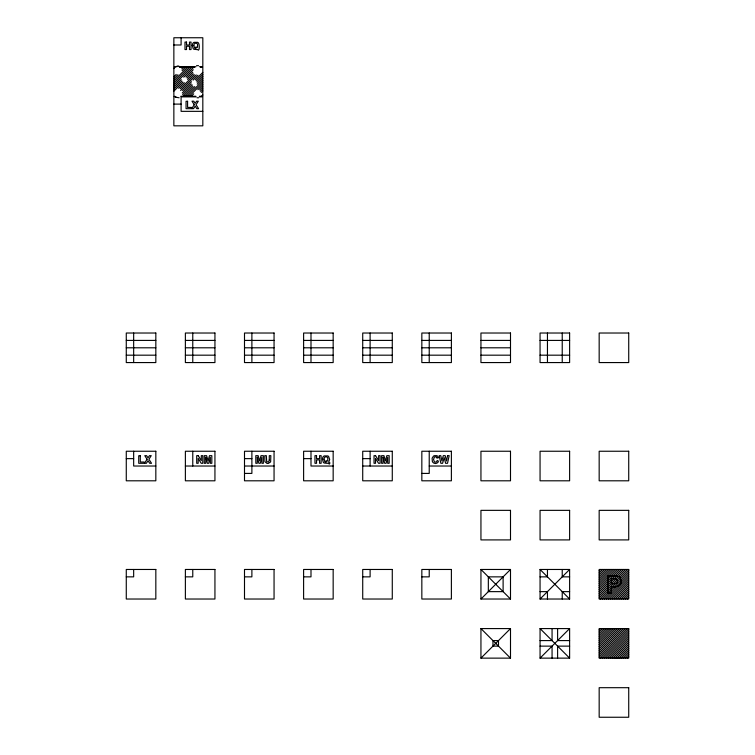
<?xml version="1.0" encoding="UTF-8"?>
<svg xmlns="http://www.w3.org/2000/svg" width="755" height="755" viewBox="0 0 755 755"><rect width="100%" height="100%" fill="white"/><g stroke="black" fill="none" stroke-linecap="round" stroke-linejoin="round"><path stroke-width="1.13" d="M173.858 68.62L174.518 67.959M173.858 76.812L176.236 74.434M181.776 68.894L183.361 67.308M173.858 78.86L177.982 74.736M182.115 70.611L185.409 67.308M173.858 80.908L187.457 67.308M173.858 82.956L189.505 67.308M173.858 85.004L191.553 67.308M173.858 87.051L181.266 79.653M183.729 77.18L193.61 67.308M173.858 89.099L181.927 81.03M185.966 76.991L193.233 69.724M173.858 91.147L182.899 82.106M187.013 77.992L192.77 72.244M178.709 88.344L184.38 82.682M187.608 79.445L193.28 73.782M180.436 88.675L194.403 74.698M180.634 90.515L196.243 74.905M182.597 90.609L191.496 81.71M193.11 80.087L197.97 75.236M182.266 92.978L191.308 83.937M195.422 79.822L202.821 72.423M182.644 94.658L192.327 84.966M196.366 80.936L202.821 74.471M183.078 96.272L192.95 86.4M197.064 82.286L202.821 76.519M185.126 96.272L194.781 86.617M197.187 84.201L202.821 78.567M187.174 96.272L202.821 80.615M189.222 96.272L202.821 82.663M191.27 96.272L193.742 93.799M197.867 89.666L202.821 84.711M199.65 89.93L202.821 86.768M200.339 91.298L202.821 88.816M201.274 92.403L202.821 90.864M201.51 96.272L202.821 94.96M480.944 599.026L510.503 569.468L480.944 569.468L480.944 599.026L510.503 599.026L510.503 569.468M480.944 658.134L510.503 628.585L480.944 628.585L480.944 658.134L510.503 658.134L510.503 628.585M540.061 599.026L569.619 569.468L540.061 569.468L540.061 599.026L569.619 599.026L569.619 569.468M599.168 570.808L600.518 569.468M599.168 572.903L602.603 569.468M599.168 574.989L604.698 569.468M599.168 577.084L606.784 569.468M599.168 579.17L608.879 569.468M599.168 581.256L610.965 569.468M599.168 583.351L613.051 569.468M599.168 585.436L615.146 569.468M599.168 587.532L617.231 569.468M599.168 589.617L619.327 569.468M599.168 591.712L621.412 569.468M599.168 593.798L623.507 569.468M599.168 595.893L625.593 569.468M599.168 597.979L627.688 569.468M540.061 658.134L569.619 628.585L540.061 628.585L540.061 658.134L569.619 658.134L569.619 628.585M600.216 599.026L628.726 570.516M602.311 599.026L628.726 572.601M604.396 599.026L628.726 574.697M606.491 599.026L628.726 576.782M608.577 599.026L628.726 578.877M610.663 599.026L628.726 580.963M612.758 599.026L628.726 583.049M614.844 599.026L628.726 585.144M616.939 599.026L628.726 587.23M619.024 599.026L628.726 589.325M621.12 599.026L628.726 591.41M623.205 599.026L628.726 593.505M625.3 599.026L628.726 595.591M627.386 599.026L628.726 597.686M599.168 629.925L600.518 628.585M599.168 632.01L602.603 628.585M599.168 634.106L604.698 628.585M599.168 636.191L606.784 628.585M599.168 638.286L608.879 628.585M599.168 640.372L610.965 628.585M599.168 642.467L613.051 628.585M599.168 644.553L615.146 628.585M599.168 646.639L617.231 628.585M599.168 648.734L619.327 628.585M599.168 650.819L621.412 628.585M599.168 652.915L623.507 628.585M599.168 655L625.593 628.585M599.168 657.095L627.688 628.585M600.216 658.134L628.726 629.623M602.311 658.134L628.726 631.718M604.396 658.134L628.726 633.804M606.491 658.134L628.726 635.899M608.577 658.134L628.726 637.984M610.663 658.134L628.726 640.08M612.758 658.134L628.726 642.165M614.844 658.134L628.726 644.251M616.939 658.134L628.726 646.346M619.024 658.134L628.726 648.432M621.12 658.134L628.726 650.527M623.205 658.134L628.726 652.613M625.3 658.134L628.726 654.708M627.386 658.134L628.726 656.793M173.858 44.989L181.096 44.989L181.096 37.75M196.545 65.666L198.508 65.666M177.057 66.053L178.841 66.053M176.963 66.714L173.858 66.714L173.858 37.75L202.821 37.75L202.821 66.714L199.395 66.714M179.029 66.714L195.96 66.714M175.169 67.308L173.858 67.308L173.858 96.272L174.877 96.272M179.652 67.308L194.714 67.308M200.509 67.308L202.821 67.308L202.821 96.272L199.348 96.272M180.813 96.272L195.875 96.272M175.924 96.867L173.858 96.867L173.858 125.83L202.821 125.83L202.821 96.867L199.395 96.867M195.96 96.867L181.096 96.867L181.096 111.344L202.821 111.344M179.124 97.782L175.66 97.206M196.989 97.754L198.669 97.754M173.858 104.105L181.096 104.105M126.274 340.411L155.832 340.411M185.381 340.411L214.939 340.411M244.497 340.411L274.056 340.411M303.614 340.411L333.163 340.411M362.721 340.411L392.279 340.411M421.837 340.411L451.396 340.411M480.944 340.411L510.503 340.411M540.061 340.411L569.619 340.411M126.274 347.8L155.832 347.8M185.381 347.8L214.939 347.8M244.497 347.8L274.056 347.8M303.614 347.8L333.163 347.8M362.721 347.8L392.279 347.8M421.837 347.8L451.396 347.8M480.944 347.8L510.503 347.8M126.274 355.18L155.832 355.18M185.381 355.18L214.939 355.18M244.497 355.18L274.056 355.18M303.614 355.18L333.163 355.18M362.721 355.18L392.279 355.18M421.837 355.18L451.396 355.18M480.944 355.18L510.503 355.18M540.061 355.18L569.619 355.18M126.274 458.634L133.663 458.634M244.497 458.634L251.887 458.634M303.614 458.634L310.994 458.634M362.721 458.634L370.11 458.634M155.832 466.024L133.663 466.024L133.663 451.245M185.381 466.024L214.939 466.024M244.497 466.024L274.056 466.024M333.163 466.024L310.994 466.024L310.994 451.245M362.721 466.024L392.279 466.024M429.227 466.024L451.386 466.024M244.497 473.413L251.887 473.413L251.887 451.245M421.837 473.413L429.227 473.413L429.227 451.245M126.274 576.858L133.663 576.858L133.663 569.468M185.381 576.858L192.77 576.858L192.77 569.468M244.497 576.858L251.887 576.858L251.887 569.468M303.604 576.858L310.994 576.858L310.994 569.468M362.721 576.858L370.11 576.858L370.11 569.468M421.837 576.858L429.227 576.858L429.227 569.468M540.061 576.858L547.451 576.858L547.451 569.468M569.619 576.858L562.23 576.858L562.23 569.468M540.061 591.637L547.451 591.637L547.451 599.026M569.619 591.637L562.23 591.637L562.23 599.026M540.061 640.589L552.065 640.589L552.065 628.585M569.619 640.589L557.605 640.589L557.605 628.585M540.061 646.129L552.065 646.129L552.065 658.134M569.619 646.129L557.605 646.129L557.605 658.134M540.061 569.468L569.619 599.026M480.944 569.468L510.503 599.026M540.061 628.585L569.619 658.134M480.944 628.585L510.503 658.134M437.041 457.851L438.598 457.747L437.607 456.143A3.284 3.284 0 0 0 436.503 455.633L434.427 455.671A3.397 3.397 0 0 0 433.493 456.114L432.105 458.228L432.351 461.494A3.454 3.454 0 0 0 432.955 462.39L433.483 462.853A3.02 3.02 0 0 0 434.389 463.296C436.277 464.514 440.552 461.069 437.183 460.493L436.834 461.362A1.67 1.67 0 0 1 436.513 461.73A1.699 1.699 0 0 1 435.427 462.098A2.123 2.123 0 0 1 435.022 462.069L434.842 462.022A1.595 1.595 0 0 1 434.342 461.767L433.53 459.455L434.351 457.181A1.708 1.708 0 0 1 434.871 456.926L435.059 456.879A2.199 2.199 0 0 1 435.475 456.841A1.972 1.972 0 0 1 436.56 457.181M562.23 333.021L562.23 362.57M547.451 333.021L547.451 362.57M429.227 333.021L429.227 362.57M370.11 333.021L370.11 362.57M370.11 451.245L370.11 466.024M310.994 333.021L310.994 362.57M251.887 333.021L251.887 362.57M192.77 333.021L192.77 362.57M192.77 451.245L192.77 466.024M133.663 333.021L133.663 362.57M436.475 457.275A1.708 1.708 0 0 1 436.947 457.955M205.804 457.275L205.756 463.296L204.284 463.296L204.284 455.661L206.606 455.661L208.078 460.88L209.503 455.661L211.825 455.661L211.825 463.296L210.352 463.296L210.352 457.275L208.739 463.296L207.361 463.296L205.804 457.275M257.323 457.275L257.276 463.296L255.813 463.296L255.813 455.661L258.135 455.661L259.607 460.88L261.022 455.661L263.353 455.661L263.353 463.296L261.881 463.296L261.881 457.275L260.267 463.296L258.889 463.296L257.323 457.275M269.28 459.927L268.723 461.937L266.694 461.72L266.336 455.661L264.769 455.661L264.911 461.683L266.949 463.372A6.512 6.512 0 0 0 268.336 463.419L270.639 461.909L270.837 455.661L269.28 455.661L269.28 459.927M383.134 457.275L383.087 463.296L381.624 463.296L381.624 455.661L383.946 455.661L385.418 460.88L386.834 455.661L389.165 455.661L389.165 463.296L387.692 463.296L387.692 457.275L386.079 463.296L384.701 463.296L383.134 457.275M193.78 45.489L194.63 48.027A1.765 1.765 0 0 0 195.347 48.358C197.31 48.518 194.733 48.018 195.866 47.008L197.546 47.367L197.546 44.243A1.906 1.906 0 0 0 196.253 43.28L195.385 43.28A1.793 1.793 0 0 0 194.082 44.243L193.78 45.489M323.942 459.144L324.801 461.73A1.803 1.803 0 0 0 325.537 462.069C327.538 462.23 324.914 461.72 326.066 460.682L327.774 461.05L327.783 457.87A1.831 1.831 0 0 0 327.387 457.36A1.935 1.935 0 0 0 326.462 456.888L325.575 456.888A1.935 1.935 0 0 0 324.65 457.36A1.831 1.831 0 0 0 324.254 457.87L323.942 459.144M192.251 45.385L193.214 48.679A3.02 3.02 0 0 0 194.044 49.311L196.895 49.575A2.841 2.841 0 0 0 197.442 49.377C199.452 52.831 199.886 44.507 198.423 42.959A2.718 2.718 0 0 0 197.621 42.327L194.044 42.327A3.048 3.048 0 0 0 193.214 42.959A3.303 3.303 0 0 0 192.619 43.847L192.251 45.385M322.385 459.04L323.366 462.39A3.077 3.077 0 0 0 324.206 463.032L327.123 463.315A2.897 2.897 0 0 0 327.679 463.108L329.388 464.051L329.954 462.919L328.718 462.296L329.671 459.455L328.67 456.558A2.775 2.775 0 0 0 327.859 455.916L324.206 455.916A3.105 3.105 0 0 0 323.366 456.558A3.379 3.379 0 0 0 322.753 457.464L322.385 459.04M621.082 581.123C621.459 586.39 615.287 587.277 611.371 586.626L611.371 593.203L607.813 593.203L607.813 575.838L617.005 575.971L618.996 576.716A4.653 4.653 0 0 1 620.11 577.783L621.082 581.123M617.524 581.227L617.505 581.614A2.048 2.048 0 0 1 617.09 582.634L616.014 583.492L611.371 583.709L611.371 578.745C613.409 578.726 617.467 578.113 617.524 581.227M447.564 455.661L446.516 461.022L445.195 455.661L443.298 455.661L441.873 460.927L440.778 455.661L439.174 455.661L440.873 463.296L442.581 463.296L444.195 457.606L445.62 463.296L447.517 463.296L449.178 455.661L447.564 455.661M194.233 104.718L191.732 108.673L193.544 108.673L195.168 106.115L196.791 108.673L198.603 108.673L196.045 104.718L198.329 101.189L196.564 101.189L195.168 103.331L193.771 101.189L192.006 101.189L194.233 104.718M147.065 459.266L144.507 463.296L146.357 463.296L148.018 460.682L149.679 463.296L151.529 463.296L148.914 459.266L151.236 455.661L149.443 455.661L148.018 457.841L146.593 455.661L144.79 455.661L147.065 459.266M186.523 42.082L184.994 42.082L184.994 49.556L186.523 49.556L186.523 46.263L189.496 46.263L189.496 49.556L191.034 49.556L191.034 42.082L189.496 42.082L189.496 45.007L186.523 45.007L186.523 42.082M187.589 101.283L186.06 101.283L186.06 108.673L191.355 108.673L191.355 107.418L187.589 107.418L187.589 101.283M155.832 333.021L126.274 333.021L126.274 362.57L155.832 362.57L155.832 333.021M214.939 333.021L185.381 333.021L185.381 362.57L214.939 362.57L214.939 333.021M274.056 333.021L244.497 333.021L244.497 362.57L274.056 362.57L274.056 333.021M333.163 333.021L303.614 333.021L303.614 362.57L333.163 362.57L333.163 333.021M392.279 333.021L362.721 333.021L362.721 362.57L392.279 362.57L392.279 333.021M451.396 333.021L421.837 333.021L421.837 362.57L451.396 362.57L451.396 333.021M510.503 333.021L480.944 333.021L480.944 362.57L510.503 362.57L510.503 333.021M569.619 333.021L540.061 333.021L540.061 362.57L569.619 362.57L569.619 333.021M628.726 333.021L599.168 333.021L599.168 362.57L628.726 362.57L628.726 333.021M155.832 451.245L126.274 451.245L126.274 480.803L155.832 480.803L155.832 451.245M214.939 451.245L185.381 451.245L185.381 480.803L214.939 480.803L214.939 451.245M274.056 451.245L244.497 451.245L244.497 480.803L274.056 480.803L274.056 451.245M333.163 451.245L303.614 451.245L303.614 480.803L333.163 480.803L333.163 451.245M392.279 451.245L362.721 451.245L362.721 480.803L392.279 480.803L392.279 451.245M451.386 451.245L421.837 451.245L421.837 480.803L451.386 480.803L451.386 451.245M510.503 451.245L480.944 451.245L480.944 480.803L510.503 480.803L510.503 451.245M569.619 451.245L540.061 451.245L540.061 480.803L569.619 480.803L569.619 451.245M628.726 451.245L599.168 451.245L599.168 480.803L628.726 480.803L628.726 451.245M198.216 455.661L196.696 455.661L196.696 463.296L198.169 463.296L198.169 458.361L201.198 463.296L202.765 463.296L202.765 455.661L201.292 455.661L201.292 460.635L198.216 455.661M316.534 455.661L314.967 455.661L314.967 463.296L316.534 463.296L316.534 459.927L319.573 459.927L319.573 463.296L321.13 463.296L321.13 455.661L319.573 455.661L319.573 458.644L316.534 458.644L316.534 455.661M375.556 455.661L374.036 455.661L374.036 463.296L375.509 463.296L375.509 458.361L378.538 463.296L380.105 463.296L380.105 455.661L378.632 455.661L378.632 460.635L375.556 455.661M140.288 455.756L138.722 455.756L138.722 463.296L144.13 463.296L144.13 462.013L140.288 462.013L140.288 455.756M510.503 510.352L480.944 510.352L480.944 539.91L510.503 539.91L510.503 510.352M569.619 510.352L540.061 510.352L540.061 539.91L569.619 539.91L569.619 510.352M628.726 510.352L599.168 510.352L599.168 539.91L628.726 539.91L628.726 510.352M155.832 569.468L126.274 569.468L126.274 599.026L155.832 599.026L155.832 569.468M214.939 569.468L185.381 569.468L185.381 599.026L214.939 599.026L214.939 569.468M274.056 569.468L244.497 569.468L244.497 599.026L274.056 599.026L274.056 569.468M333.163 569.468L303.604 569.468L303.604 599.026L333.163 599.026L333.163 569.468M392.279 569.468L362.721 569.468L362.721 599.026L392.279 599.026L392.279 569.468M451.386 569.468L421.837 569.468L421.837 599.026L451.386 599.026L451.386 569.468M628.726 569.468L599.168 569.468L599.168 599.026L628.726 599.026L628.726 569.468M503.113 576.858L488.334 576.858L488.334 591.637L503.113 591.637L503.113 576.858M628.726 628.585L599.168 628.585L599.168 658.134L628.726 658.134L628.726 628.585M498.498 640.589L492.958 640.589L492.958 646.129L498.498 646.129L498.498 640.589M628.726 687.692L599.168 687.692L599.168 717.25L628.726 717.25L628.726 687.692"/></g></svg>
